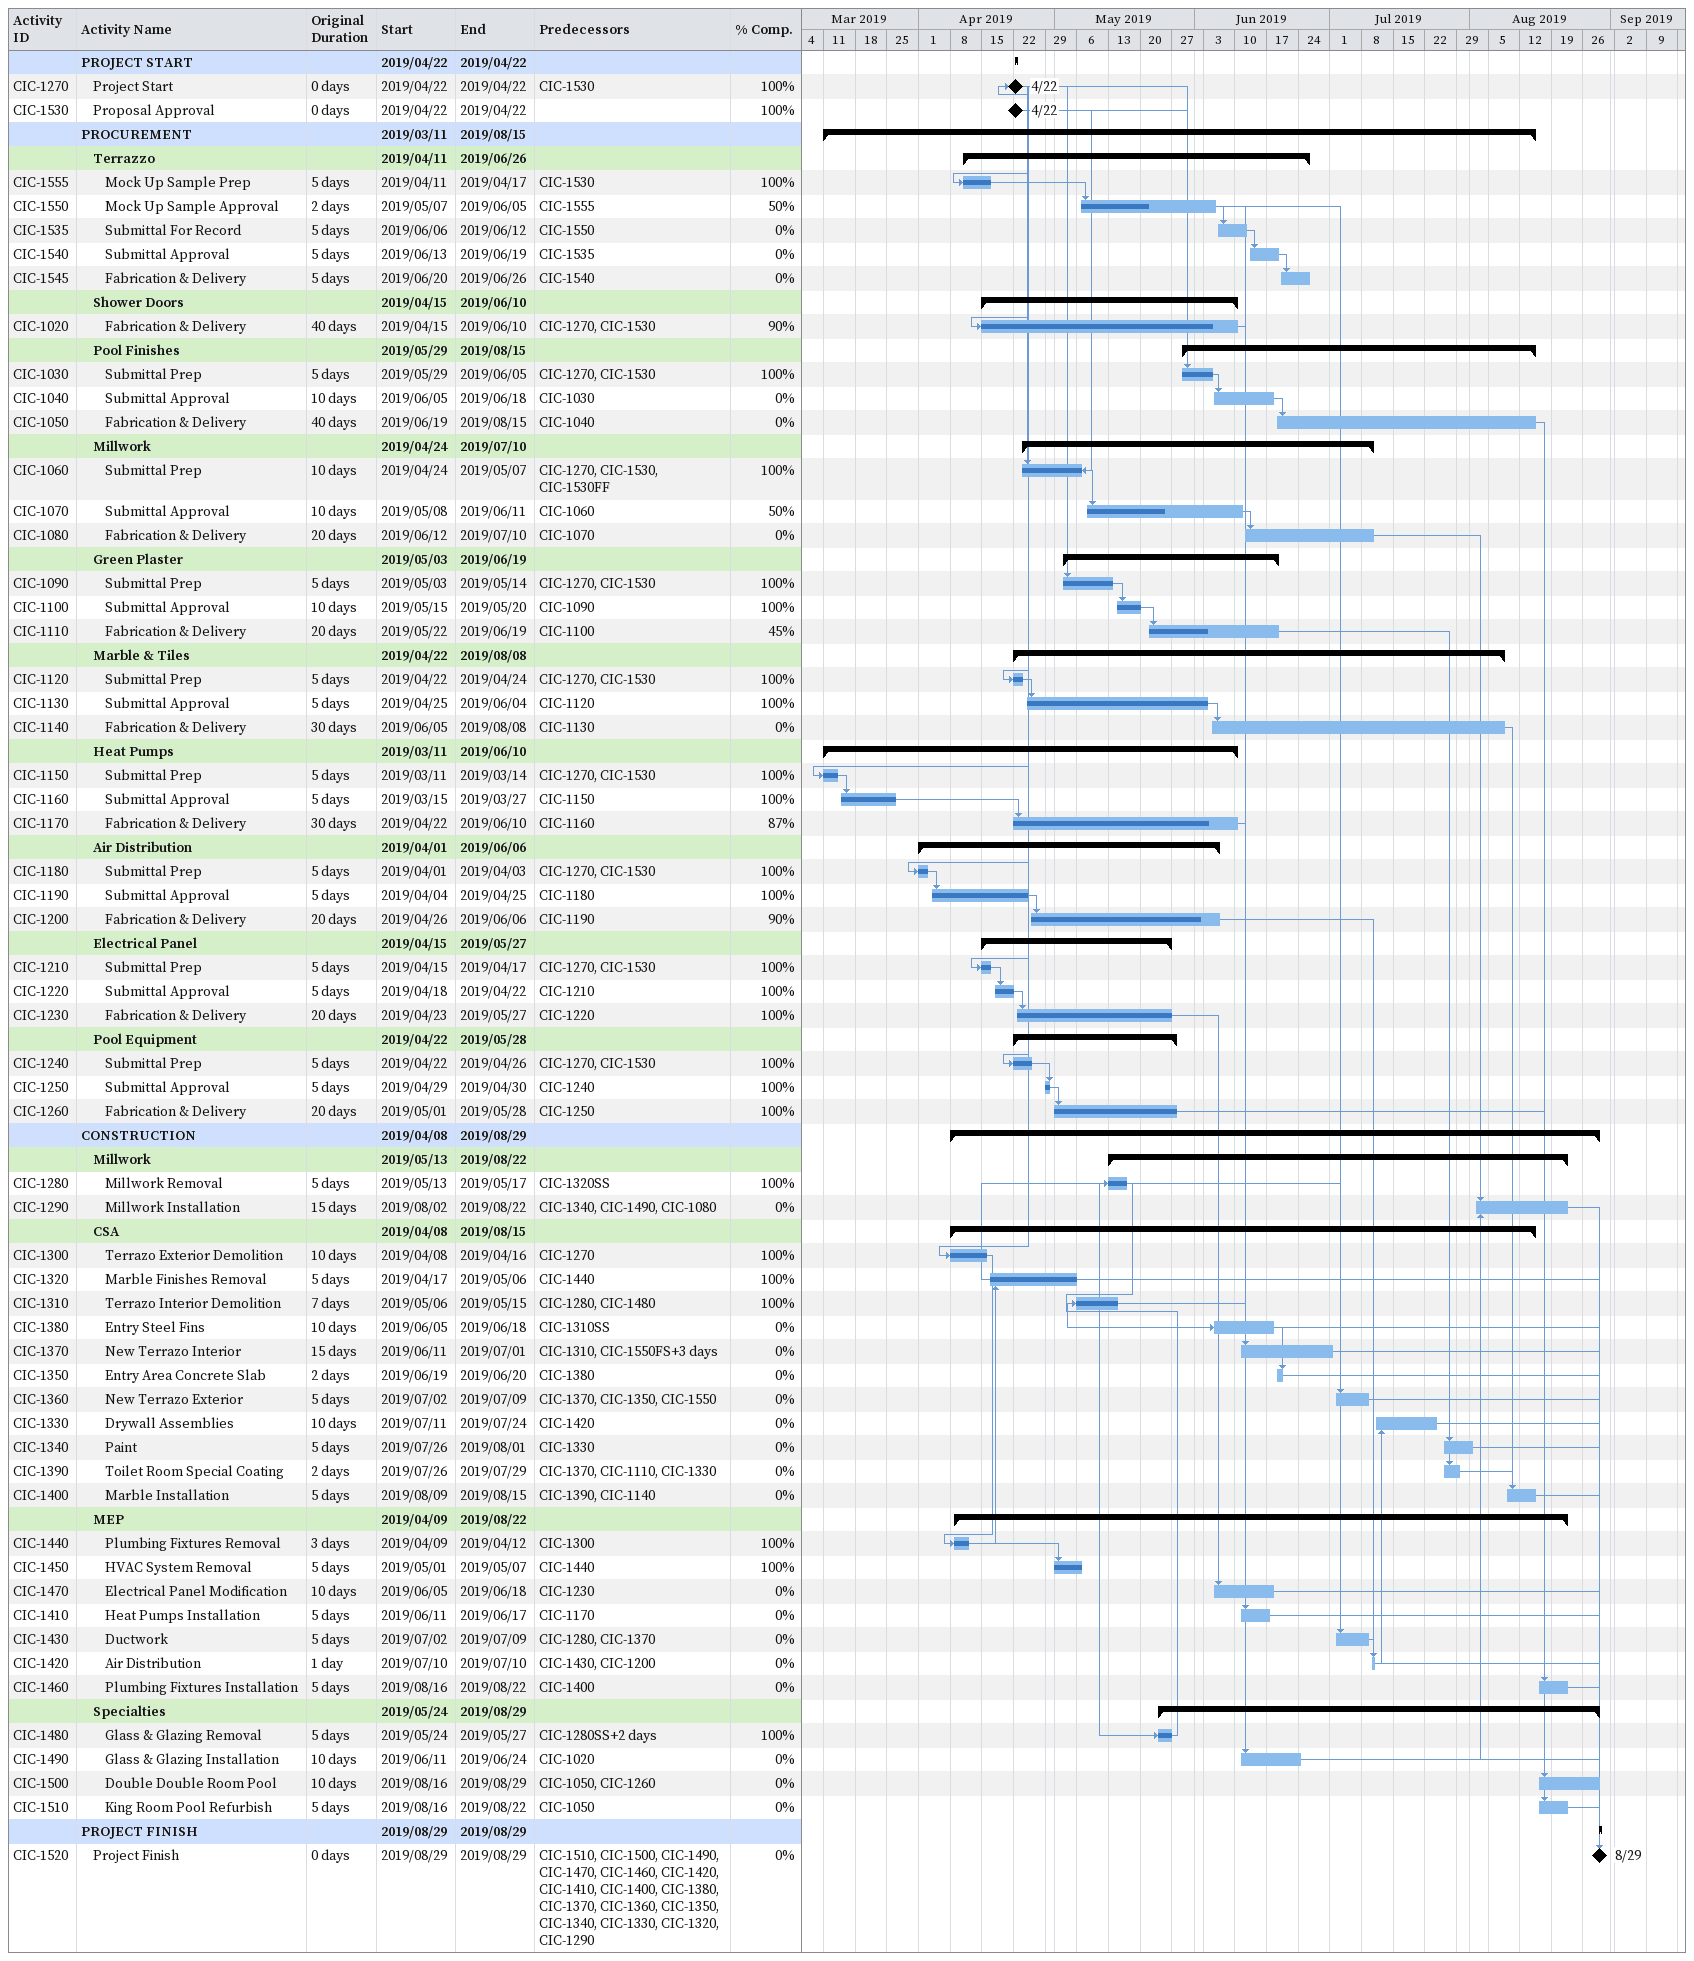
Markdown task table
| ID | Level | Task | Original duration | Start | Finish | Predecessors | % complete |
|---|---|---|---|---|---|---|---|
|  | 1 | **PROJECT START** |  | 2019-04-22 | 2019-04-22 |  |  |
| CIC-1270 | 2 | Project Start | 0d | 2019-04-22 | 2019-04-22 | CIC-1530 | 100 |
| CIC-1530 | 2 | Proposal Approval | 0d | 2019-04-22 | 2019-04-22 |  | 100 |
|  | 1 | **PROCUREMENT** |  | 2019-03-11 | 2019-08-15 |  |  |
|  | 2 | **Terrazzo** |  | 2019-04-11 | 2019-06-26 |  |  |
| CIC-1555 | 3 | Mock Up Sample Prep | 5d | 2019-04-11 | 2019-04-17 | CIC-1530 | 100 |
| CIC-1550 | 3 | Mock Up Sample Approval | 2d | 2019-05-07 | 2019-06-05 | CIC-1555 | 50 |
| CIC-1535 | 3 | Submittal For Record | 5d | 2019-06-06 | 2019-06-12 | CIC-1550 | 0 |
| CIC-1540 | 3 | Submittal Approval | 5d | 2019-06-13 | 2019-06-19 | CIC-1535 | 0 |
| CIC-1545 | 3 | Fabrication & Delivery | 5d | 2019-06-20 | 2019-06-26 | CIC-1540 | 0 |
|  | 2 | **Shower Doors** |  | 2019-04-15 | 2019-06-10 |  |  |
| CIC-1020 | 3 | Fabrication & Delivery | 40d | 2019-04-15 | 2019-06-10 | CIC-1270, CIC-1530 | 90 |
|  | 2 | **Pool Finishes** |  | 2019-05-29 | 2019-08-15 |  |  |
| CIC-1030 | 3 | Submittal Prep | 5d | 2019-05-29 | 2019-06-05 | CIC-1270, CIC-1530 | 100 |
| CIC-1040 | 3 | Submittal Approval | 10d | 2019-06-05 | 2019-06-18 | CIC-1030 | 0 |
| CIC-1050 | 3 | Fabrication & Delivery | 40d | 2019-06-19 | 2019-08-15 | CIC-1040 | 0 |
|  | 2 | **Millwork** |  | 2019-04-24 | 2019-07-10 |  |  |
| CIC-1060 | 3 | Submittal Prep | 10d | 2019-04-24 | 2019-05-07 | CIC-1270, CIC-1530, CIC-1530FF | 100 |
| CIC-1070 | 3 | Submittal Approval | 10d | 2019-05-08 | 2019-06-11 | CIC-1060 | 50 |
| CIC-1080 | 3 | Fabrication & Delivery | 20d | 2019-06-12 | 2019-07-10 | CIC-1070 | 0 |
|  | 2 | **Green Plaster** |  | 2019-05-03 | 2019-06-19 |  |  |
| CIC-1090 | 3 | Submittal Prep | 5d | 2019-05-03 | 2019-05-14 | CIC-1270, CIC-1530 | 100 |
| CIC-1100 | 3 | Submittal Approval | 10d | 2019-05-15 | 2019-05-20 | CIC-1090 | 100 |
| CIC-1110 | 3 | Fabrication & Delivery | 20d | 2019-05-22 | 2019-06-19 | CIC-1100 | 45 |
|  | 2 | **Marble & Tiles** |  | 2019-04-22 | 2019-08-08 |  |  |
| CIC-1120 | 3 | Submittal Prep | 5d | 2019-04-22 | 2019-04-24 | CIC-1270, CIC-1530 | 100 |
| CIC-1130 | 3 | Submittal Approval | 5d | 2019-04-25 | 2019-06-04 | CIC-1120 | 100 |
| CIC-1140 | 3 | Fabrication & Delivery | 30d | 2019-06-05 | 2019-08-08 | CIC-1130 | 0 |
|  | 2 | **Heat Pumps** |  | 2019-03-11 | 2019-06-10 |  |  |
| CIC-1150 | 3 | Submittal Prep | 5d | 2019-03-11 | 2019-03-14 | CIC-1270, CIC-1530 | 100 |
| CIC-1160 | 3 | Submittal Approval | 5d | 2019-03-15 | 2019-03-27 | CIC-1150 | 100 |
| CIC-1170 | 3 | Fabrication & Delivery | 30d | 2019-04-22 | 2019-06-10 | CIC-1160 | 87 |
|  | 2 | **Air Distribution** |  | 2019-04-01 | 2019-06-06 |  |  |
| CIC-1180 | 3 | Submittal Prep | 5d | 2019-04-01 | 2019-04-03 | CIC-1270, CIC-1530 | 100 |
| CIC-1190 | 3 | Submittal Approval | 5d | 2019-04-04 | 2019-04-25 | CIC-1180 | 100 |
| CIC-1200 | 3 | Fabrication & Delivery | 20d | 2019-04-26 | 2019-06-06 | CIC-1190 | 90 |
|  | 2 | **Electrical Panel** |  | 2019-04-15 | 2019-05-27 |  |  |
| CIC-1210 | 3 | Submittal Prep | 5d | 2019-04-15 | 2019-04-17 | CIC-1270, CIC-1530 | 100 |
| CIC-1220 | 3 | Submittal Approval | 5d | 2019-04-18 | 2019-04-22 | CIC-1210 | 100 |
| CIC-1230 | 3 | Fabrication & Delivery | 20d | 2019-04-23 | 2019-05-27 | CIC-1220 | 100 |
|  | 2 | **Pool Equipment** |  | 2019-04-22 | 2019-05-28 |  |  |
| CIC-1240 | 3 | Submittal Prep | 5d | 2019-04-22 | 2019-04-26 | CIC-1270, CIC-1530 | 100 |
| CIC-1250 | 3 | Submittal Approval | 5d | 2019-04-29 | 2019-04-30 | CIC-1240 | 100 |
| CIC-1260 | 3 | Fabrication & Delivery | 20d | 2019-05-01 | 2019-05-28 | CIC-1250 | 100 |
|  | 1 | **CONSTRUCTION** |  | 2019-04-08 | 2019-08-29 |  |  |
|  | 2 | **Millwork** |  | 2019-05-13 | 2019-08-22 |  |  |
| CIC-1280 | 3 | Millwork Removal | 5d | 2019-05-13 | 2019-05-17 | CIC-1320SS | 100 |
| CIC-1290 | 3 | Millwork Installation | 15d | 2019-08-02 | 2019-08-22 | CIC-1340, CIC-1490, CIC-1080 | 0 |
|  | 2 | **CSA** |  | 2019-04-08 | 2019-08-15 |  |  |
| CIC-1300 | 3 | Terrazo Exterior Demolition | 10d | 2019-04-08 | 2019-04-16 | CIC-1270 | 100 |
| CIC-1320 | 3 | Marble Finishes Removal | 5d | 2019-04-17 | 2019-05-06 | CIC-1440 | 100 |
| CIC-1310 | 3 | Terrazo Interior Demolition | 7d | 2019-05-06 | 2019-05-15 | CIC-1280, CIC-1480 | 100 |
| CIC-1380 | 3 | Entry Steel Fins | 10d | 2019-06-05 | 2019-06-18 | CIC-1310SS | 0 |
| CIC-1370 | 3 | New Terrazo Interior | 15d | 2019-06-11 | 2019-07-01 | CIC-1310, CIC-1550FS+3d | 0 |
| CIC-1350 | 3 | Entry Area Concrete Slab | 2d | 2019-06-19 | 2019-06-20 | CIC-1380 | 0 |
| CIC-1360 | 3 | New Terrazo Exterior | 5d | 2019-07-02 | 2019-07-09 | CIC-1370, CIC-1350, CIC-1550 | 0 |
| CIC-1330 | 3 | Drywall Assemblies | 10d | 2019-07-11 | 2019-07-24 | CIC-1420 | 0 |
| CIC-1340 | 3 | Paint | 5d | 2019-07-26 | 2019-08-01 | CIC-1330 | 0 |
| CIC-1390 | 3 | Toilet Room Special Coating | 2d | 2019-07-26 | 2019-07-29 | CIC-1370, CIC-1110, CIC-1330 | 0 |
| CIC-1400 | 3 | Marble Installation | 5d | 2019-08-09 | 2019-08-15 | CIC-1390, CIC-1140 | 0 |
|  | 2 | **MEP** |  | 2019-04-09 | 2019-08-22 |  |  |
| CIC-1440 | 3 | Plumbing Fixtures Removal | 3d | 2019-04-09 | 2019-04-12 | CIC-1300 | 100 |
| CIC-1450 | 3 | HVAC System Removal | 5d | 2019-05-01 | 2019-05-07 | CIC-1440 | 100 |
| CIC-1470 | 3 | Electrical Panel Modification | 10d | 2019-06-05 | 2019-06-18 | CIC-1230 | 0 |
| CIC-1410 | 3 | Heat Pumps Installation | 5d | 2019-06-11 | 2019-06-17 | CIC-1170 | 0 |
| CIC-1430 | 3 | Ductwork | 5d | 2019-07-02 | 2019-07-09 | CIC-1280, CIC-1370 | 0 |
| CIC-1420 | 3 | Air Distribution | 1d | 2019-07-10 | 2019-07-10 | CIC-1430, CIC-1200 | 0 |
| CIC-1460 | 3 | Plumbing Fixtures Installation | 5d | 2019-08-16 | 2019-08-22 | CIC-1400 | 0 |
|  | 2 | **Specialties** |  | 2019-05-24 | 2019-08-29 |  |  |
| CIC-1480 | 3 | Glass & Glazing Removal | 5d | 2019-05-24 | 2019-05-27 | CIC-1280SS+2d | 100 |
| CIC-1490 | 3 | Glass & Glazing Installation | 10d | 2019-06-11 | 2019-06-24 | CIC-1020 | 0 |
| CIC-1500 | 3 | Double Double Room Pool | 10d | 2019-08-16 | 2019-08-29 | CIC-1050, CIC-1260 | 0 |
| CIC-1510 | 3 | King Room Pool Refurbish | 5d | 2019-08-16 | 2019-08-22 | CIC-1050 | 0 |
|  | 1 | **PROJECT FINISH** |  | 2019-08-29 | 2019-08-29 |  |  |
| CIC-1520 | 2 | Project Finish | 0d | 2019-08-29 | 2019-08-29 | CIC-1510, CIC-1500, CIC-1490, CIC-1470, CIC-1460, CIC-1420, CIC-1410, CIC-1400, CIC-1380, CIC-1370, CIC-1360, CIC-1350, CIC-1340, CIC-1330, CIC-1320, CIC-1290 | 0 |
